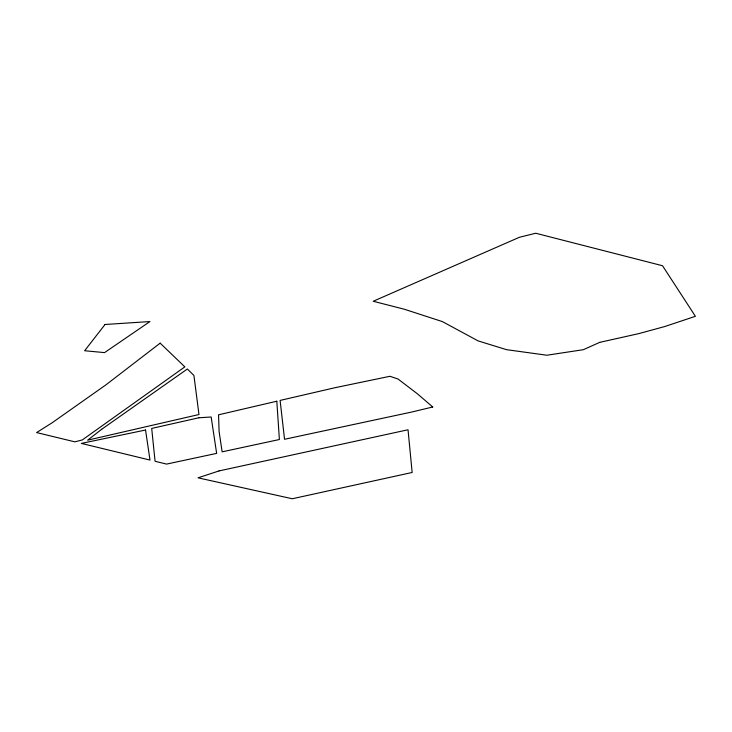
<?xml version="1.0" encoding="UTF-8"?>
<svg xmlns="http://www.w3.org/2000/svg" width="732" height="732" viewBox="0 0 732 732"><rect width="100%" height="100%" fill="white"/><g stroke="black" fill="none" stroke-linecap="round" stroke-linejoin="round"><path stroke-width="1.1" d="M105.042 324.486L84.619 350.747L104.566 352.604L149.95 321.558L105.042 324.486M101.721 429.254L87.639 440.17L198.967 414.522L193.925 375.452L187.355 369.001L101.721 429.254M160.152 343.152L105.911 384.867L51.78 423.014L36.6 432.566L74.874 441.844L82.286 439.941L184.857 366.869L160.152 343.152M599.709 342.356L583.413 349.676L546.886 355.23L506.544 349.676L478.097 340.892L442.338 321.577L404.238 309.206L373.201 301.264L519.418 237.278L535.742 233.243L662.524 265.734L695.4 316.306L664.83 326.518L638.697 333.646L599.709 342.356M219.005 470.932L198.033 477.831L292.288 498.757L412.153 472.479L408.035 429.766L219.005 470.932M432.749 406.983L411.823 412.015L284.547 439.282L280.109 400.422L335.027 387.704L389.982 376.285L398.052 379.03L417.405 393.807L432.749 406.983M276.815 401.218L218.548 414.815L219.106 431.477L222.125 451.845L279.386 439.52L276.815 401.218M198.939 417.762L151.698 428.421L155.074 461.297L166.585 464.088L216.645 453.382L211.164 416.993L198.939 417.762M145.549 430.023L81.325 443.409L149.987 460.062L145.549 430.023"/></g></svg>
